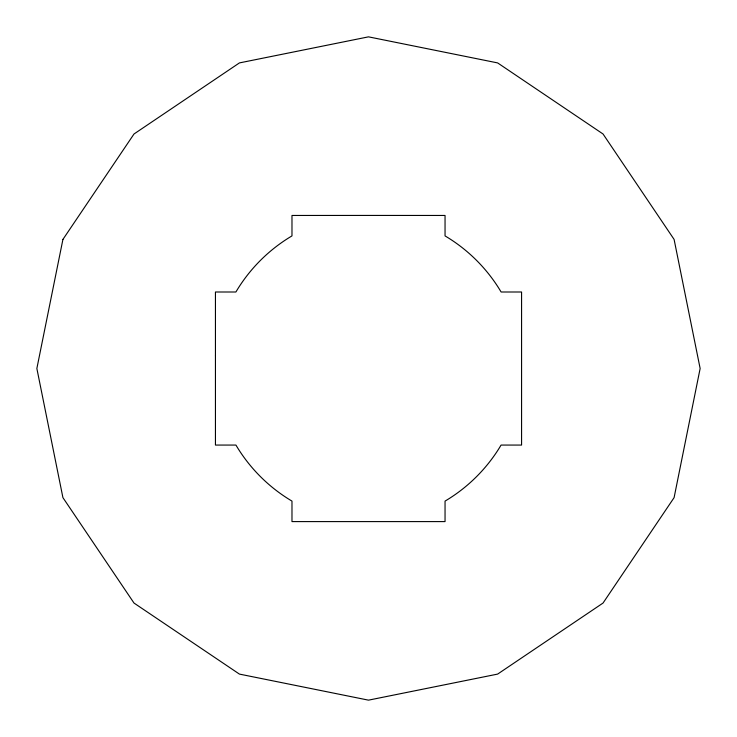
<?xml version="1.0" encoding="UTF-8"?>
<svg xmlns="http://www.w3.org/2000/svg" width="737" height="737" viewBox="0 0 737 737"><rect width="100%" height="100%" fill="white"/><g stroke="black" fill="none" stroke-linecap="round" stroke-linejoin="round"><path stroke-width="1.11" d="M215.444 355.879L215.444 445.065L235.932 445.065C249.567 468.096 268.941 487.461 291.981 501.096L291.981 521.593L445.047 521.593L445.047 501.096C468.078 487.461 487.443 468.096 501.077 445.065L521.575 445.065L521.575 291.999L501.114 291.999C487.47 268.95 468.096 249.557 445.047 235.914L445.047 215.462L368.5 215.425L291.981 215.462L291.981 235.904C268.931 249.557 249.539 268.95 235.895 291.999L215.444 291.999L215.444 355.879M62.921 239.414L36.859 368.491L62.921 497.632L134.005 603.05L239.424 674.097L368.5 700.15L497.632 674.097L603.041 603.05L674.097 497.632L700.141 368.491L674.097 239.414L603.041 133.996L497.632 62.912L368.5 36.85L239.424 62.912L134.005 133.996L62.921 239.414"/></g></svg>
